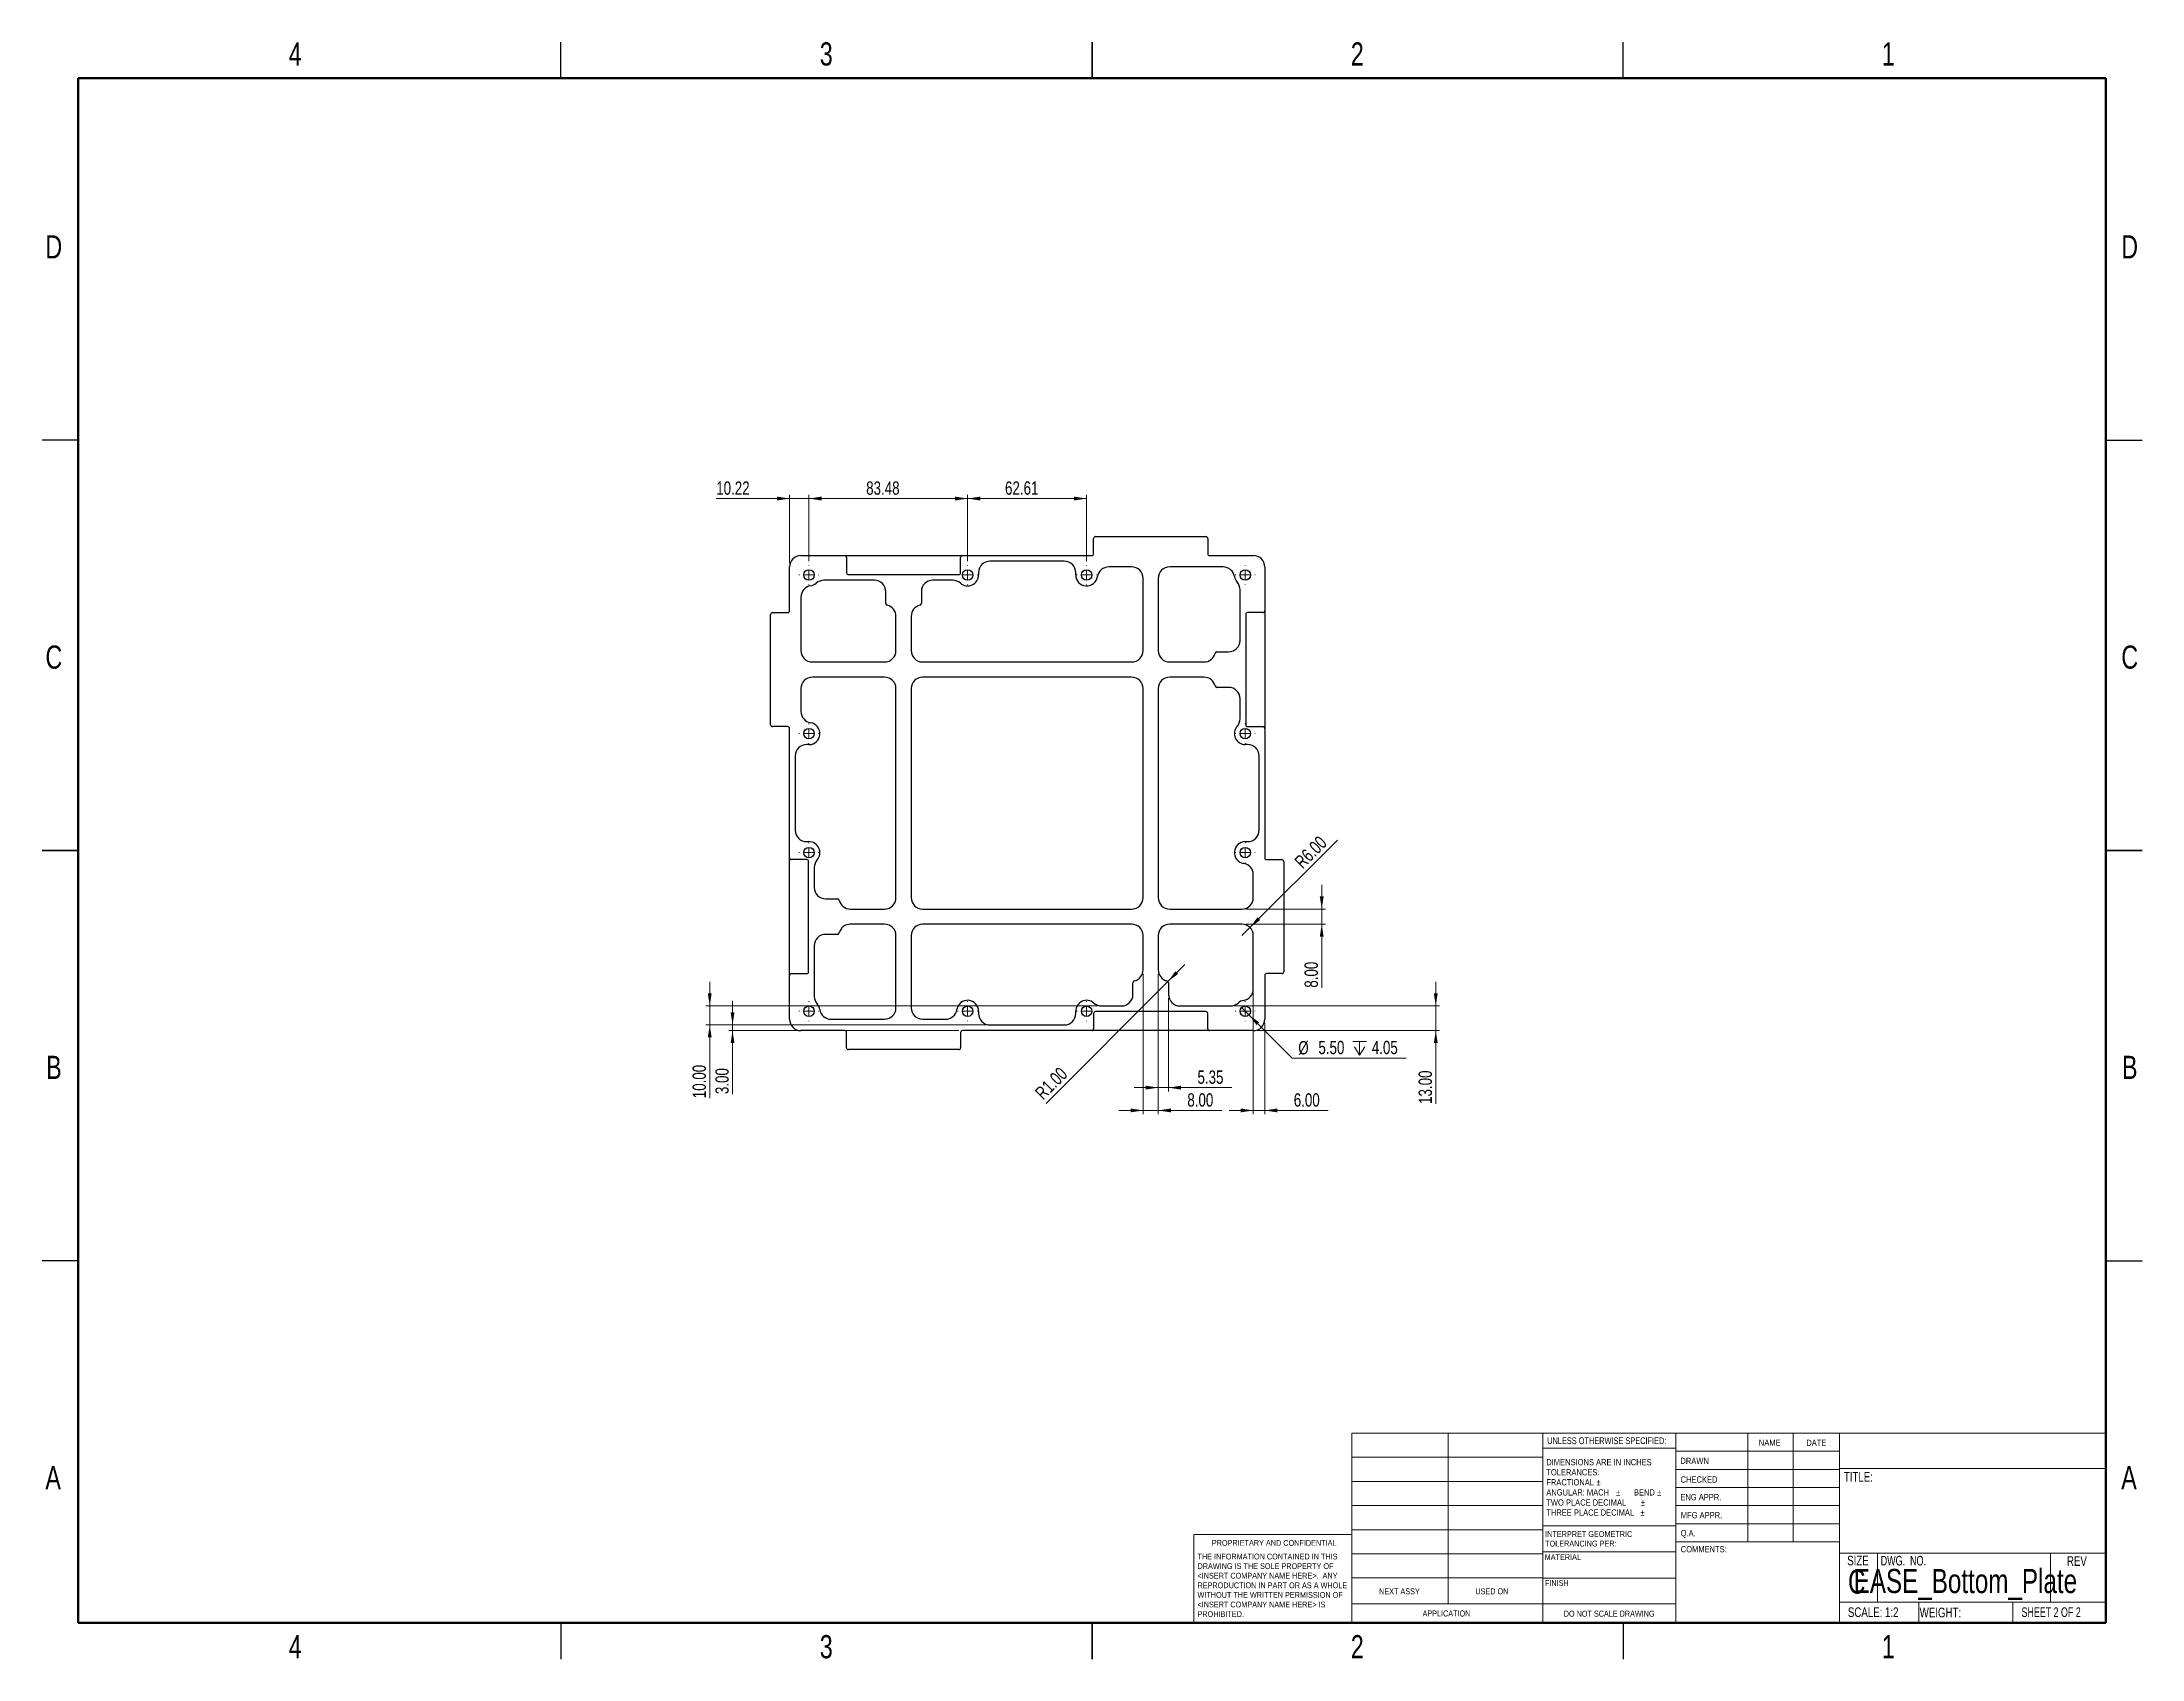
# Paper-space layout 'Sheet2' of a CAD drawing. Header units: millimetres. Extents: x 3 to 556, y 3 to 429.
import ezdxf

# ---------------------------------------------------------------- set-up
doc = ezdxf.new("R2010")
doc.units = ezdxf.units.MM
doc.styles.add('SLDTEXTSTYLE0', font='TXT', dxfattribs={"width": 0.75})
doc.styles.add('SLDTEXTSTYLE1', font='TXT', dxfattribs={"width": 0.6875})
doc.styles.add('SLDTEXTSTYLE2', font='TXT', dxfattribs={"width": 0.694444})
doc.dimstyles.new('SLDDIMSTYLE12', dxfattribs={"dimtxt": 3.5, "dimasz": 3.302, "dimexe": 0, "dimexo": 0.0625, "dimgap": 0.875, "dimtad": 0, "dimtih": 1, "dimtoh": 1, "dimlfac": 2, "dimrnd": 1e-09, "dimzin": 4, "dimdsep": 46, "dimtxsty": 'SLDTEXTSTYLE0', "dimblk1": 'NONE', "dimsah": 1, "dimcen": 0, "dimadec": 0, "dimazin": 1, "dimtfac": 1, "dimtmove": 0, "dimatfit": 3, "dimldrblk": 'NONE', "dimfxl": 1, "dimfrac": 2, "dimtolj": 1, "dimtzin": 12, "dimarcsym": 0})
doc.dimstyles.new('SLDDIMSTYLE13', dxfattribs={"dimtxt": 3.5, "dimasz": 3.302, "dimexe": 0, "dimexo": 0.0625, "dimgap": 0.875, "dimtad": 1, "dimlfac": 2, "dimrnd": 1e-09, "dimzin": 4, "dimdsep": 46, "dimtxsty": 'SLDTEXTSTYLE0', "dimsah": 1, "dimcen": 0, "dimadec": 0, "dimazin": 1, "dimtfac": 1, "dimtofl": 0, "dimtmove": 0, "dimatfit": 3, "dimfxl": 1, "dimfrac": 2, "dimtolj": 1, "dimtzin": 12, "dimarcsym": 0})
doc.dimstyles.new('SLDDIMSTYLE14', dxfattribs={"dimtxt": 3.5, "dimasz": 3.302, "dimexe": 0, "dimexo": 0.0625, "dimgap": 0.875, "dimtad": 1, "dimlfac": 2, "dimrnd": 1e-09, "dimzin": 4, "dimdsep": 46, "dimtxsty": 'SLDTEXTSTYLE0', "dimsah": 1, "dimcen": 0, "dimadec": 0, "dimazin": 1, "dimtfac": 1, "dimtofl": 0, "dimtmove": 1, "dimatfit": 3, "dimfxl": 1, "dimfrac": 2, "dimtolj": 1, "dimtzin": 12, "dimarcsym": 0})
doc.dimstyles.new('SLDDIMSTYLE15', dxfattribs={"dimtxt": 3.5, "dimasz": 3.302, "dimexe": 0, "dimexo": 0.0625, "dimgap": 0.875, "dimtad": 1, "dimlfac": 2, "dimrnd": 1e-09, "dimzin": 12, "dimdsep": 46, "dimtxsty": 'SLDTEXTSTYLE0', "dimsah": 1, "dimcen": 0.09, "dimadec": 0, "dimazin": 3, "dimtfac": 1, "dimtofl": 0, "dimtmove": 0, "dimatfit": 3, "dimfxl": 1, "dimfrac": 2, "dimtolj": 1, "dimtzin": 12, "dimarcsym": 0})
doc.dimstyles.new('SLDDIMSTYLE3', dxfattribs={"dimtxt": 3.5, "dimasz": 3.302, "dimexe": 0, "dimexo": 0.0625, "dimgap": 0.875, "dimtad": 1, "dimlfac": 2, "dimrnd": 1e-09, "dimzin": 12, "dimdsep": 46, "dimtxsty": 'SLDTEXTSTYLE0', "dimsah": 1, "dimcen": 0.09, "dimadec": 0, "dimazin": 3, "dimtfac": 1, "dimtmove": 0, "dimatfit": 0, "dimfxl": 1, "dimfrac": 2, "dimtolj": 1, "dimtzin": 12, "dimarcsym": 0})
doc.dimstyles.new('SLDDIMSTYLE4', dxfattribs={"dimtxt": 3.5, "dimasz": 3.302, "dimexe": 0, "dimexo": 0.0625, "dimgap": 0.875, "dimtad": 1, "dimlfac": 2, "dimrnd": 1e-09, "dimzin": 4, "dimdsep": 46, "dimtxsty": 'SLDTEXTSTYLE0', "dimsah": 1, "dimcen": 0.09, "dimadec": 0, "dimazin": 1, "dimtfac": 1, "dimtmove": 0, "dimatfit": 0, "dimfxl": 1, "dimfrac": 2, "dimtolj": 1, "dimtzin": 12, "dimarcsym": 0})

# ---------------------------------------------------------------- blocks, each defined once
blk = doc.blocks.new('SW_NOTE_0_4')
at = {"color": 0, "linetype": 'Continuous', "lineweight": 0, "char_height": 1.524, "attachment_point": 1, "style": 'SLDTEXTSTYLE0'}
for s, insert in [('INTERPRET GEOMETRIC', (0, 1.96)), ('TOLERANCING PER:', (0, -0.56))]:
    blk.add_mtext(s, dxfattribs=dict(at, insert=insert))
blk = doc.blocks.new('SW_NOTE_0_5')
at = {"color": 0, "linetype": 'Continuous', "lineweight": 0, "char_height": 1.651, "attachment_point": 1, "style": 'SLDTEXTSTYLE0'}
for s, insert in [('DIMENSIONS ARE IN INCHES', (0, 2.13)), ('TOLERANCES:', (0, -0.52)), ('FRACTIONAL', (0, -3.17)), ('%%p', (13.15, -3.17)), ('ANGULAR: MACH', (0, -5.82)), ('TWO PLACE DECIMAL', (0, -8.48)), ('%%p', (18.37, -5.82)), ('BEND', (23.04, -5.82)), ('%%p', (24.88, -8.48)), ('%%p', (29.16, -5.82)), ('THREE PLACE DECIMAL', (0, -11.13)), ('%%p', (24.73, -11.13))]:
    blk.add_mtext(s, dxfattribs=dict(at, insert=insert))
blk = doc.blocks.new('SW_NOTE_0_6')
at = {"color": 0, "linetype": 'Continuous', "lineweight": 0, "char_height": 1.524, "attachment_point": 1, "style": 'SLDTEXTSTYLE0'}
for s, insert in [('THE INFORMATION CONTAINED IN THIS', (0, 1.96)), ('<INSERT COMPANY NAME HERE>.  ANY', (0, -3.08)), ('DRAWING IS THE SOLE PROPERTY OF', (0, -0.56)), ('WITHOUT THE WRITTEN PERMISSION OF', (0, -8.13)), ('<INSERT COMPANY NAME HERE> IS', (0, -10.66)), ('REPRODUCTION IN PART OR AS A WHOLE', (0, -5.61)), ('PROHIBITED.', (0, -13.18))]:
    blk.add_mtext(s, dxfattribs=dict(at, insert=insert))
blk = doc.blocks.new('_D_55')
at = {"color": 7, "linetype": 'Continuous', "lineweight": 0}
for p, q in [((292.84, 183.5), (292.84, 146.52)), ((296.84, 183.5), (296.84, 146.52)), ((292.84, 147.52), (286.49, 147.52)), ((296.84, 147.52), (292.84, 147.52)), ((296.84, 147.52), (313.53, 147.52))]:
    blk.add_line(p, q, dxfattribs=at)
at = {"color": 7, "linetype": 'Continuous', "lineweight": 18}
for points in [[(292.84, 147.52), (289.53, 148.03), (289.53, 147.01)], [(296.84, 147.52), (300.14, 147.01), (300.14, 148.03)]]:
    blk.add_solid(points, dxfattribs=at)
at = {"color": 7, "linetype": 'Continuous', "lineweight": 18, "insert": (304.48, 152.03), "char_height": 3.5, "attachment_point": 1, "style": 'SLDTEXTSTYLE0'}
blk.add_mtext('8.00', dxfattribs=at)
blk = doc.blocks.new('_D_56')
at = {"color": 7, "linetype": 'Continuous', "lineweight": 0}
for p, q in [((339.84, 200.52), (339.84, 206.87)), ((319.84, 200.52), (340.84, 200.52)), ((339.84, 196.52), (339.84, 200.52)), ((319.84, 196.52), (340.84, 196.52)), ((339.84, 196.52), (339.84, 179.82))]:
    blk.add_line(p, q, dxfattribs=at)
at = {"color": 7, "linetype": 'Continuous', "lineweight": 18}
for points in [[(339.84, 200.52), (340.34, 203.82), (339.33, 203.82)], [(339.84, 196.52), (339.33, 193.22), (340.34, 193.22)]]:
    blk.add_solid(points, dxfattribs=at)
at = {"color": 7, "linetype": 'Continuous', "lineweight": 18, "insert": (335.32, 179.82), "char_height": 3.5, "attachment_point": 1, "rotation": 90, "style": 'SLDTEXTSTYLE0'}
blk.add_mtext('8.00', dxfattribs=at)
blk = doc.blocks.new('SW_SYMBOL_HOLE_DEPTH')
at = {"color": 0, "linetype": 'Continuous', "lineweight": 18}
for p, q in [((0, 875), (800, 875)), ((100, 555), (400, 75)), ((400, 875), (400, 75)), ((700, 555), (400, 75))]:
    blk.add_line(p, q, dxfattribs=at)
blk = doc.blocks.new('_D_57')
at = {"color": 7, "linetype": 'Continuous', "lineweight": 0}
for p, q in [((318.75, 174.6), (320.7, 172.65)), ((320.7, 172.65), (332.09, 161.26)), ((332.09, 161.26), (362.06, 161.26))]:
    blk.add_line(p, q, dxfattribs=at)
at = {"color": 7, "linetype": 'Continuous', "lineweight": 18}
blk.add_solid([(320.7, 172.65), (322.67, 169.96), (323.39, 170.68)], dxfattribs=at)
at = {"color": 7, "linetype": 'Continuous', "lineweight": 18, "xscale": 0.0044707031, "yscale": 0.0044707031, "zscale": 0.0044707031}
blk.add_blockref('SW_SYMBOL_HOLE_DEPTH', (348.01, 161.75), dxfattribs=at)
at = {"color": 7, "linetype": 'Continuous', "lineweight": 18, "char_height": 3.5, "attachment_point": 1, "style": 'SLDTEXTSTYLE0'}
for s, insert in [('%%c', (333.68, 165.77)), ('5.50', (338.96, 165.83)), ('4.05', (353.01, 165.83))]:
    blk.add_mtext(s, dxfattribs=dict(at, insert=insert))
blk = doc.blocks.new('_None')
blk = doc.blocks.new('_D_58')
at = {"color": 7, "linetype": 'Continuous', "lineweight": 0}
for q in [(343.95, 218.63), (318.84, 193.52)]:
    blk.add_line((320.96, 195.64), q, dxfattribs=at)
at = {"color": 7, "linetype": 'Continuous', "lineweight": 18}
blk.add_solid([(320.96, 195.64), (323.65, 197.62), (322.93, 198.33)], dxfattribs=at)
at = {"color": 7, "linetype": 'Continuous', "lineweight": 18, "insert": (332.36, 213.41), "char_height": 3.5, "attachment_point": 1, "rotation": 45, "style": 'SLDTEXTSTYLE0'}
blk.add_mtext('R6.00', dxfattribs=at)
blk = doc.blocks.new('_D_59')
at = {"color": 7, "linetype": 'Continuous', "lineweight": 0}
for q in [(303.85, 185.94), (267.3, 149.38)]:
    blk.add_line((299.36, 181.45), q, dxfattribs=at)
at = {"color": 7, "linetype": 'Continuous', "lineweight": 18}
blk.add_solid([(299.36, 181.45), (302.06, 183.43), (301.34, 184.15)], dxfattribs=at)
at = {"color": 7, "linetype": 'Continuous', "lineweight": 18, "insert": (264.11, 152.57), "char_height": 3.5, "attachment_point": 1, "rotation": 45, "style": 'SLDTEXTSTYLE0'}
blk.add_mtext('R1.00', dxfattribs=at)
blk = doc.blocks.new('_D_60')
at = {"color": 7, "linetype": 'Continuous', "lineweight": 0}
for p, q in [((369.84, 175.02), (369.84, 181.37)), ((316.82, 175.02), (370.84, 175.02)), ((369.84, 175.02), (369.84, 168.52)), ((322.84, 168.52), (370.84, 168.52)), ((369.84, 168.52), (369.84, 149.24))]:
    blk.add_line(p, q, dxfattribs=at)
at = {"color": 7, "linetype": 'Continuous', "lineweight": 18}
for points in [[(369.84, 175.02), (370.34, 178.32), (369.33, 178.32)], [(369.84, 168.52), (369.33, 165.22), (370.34, 165.22)]]:
    blk.add_solid(points, dxfattribs=at)
at = {"color": 7, "linetype": 'Continuous', "lineweight": 18, "insert": (365.32, 149.24), "char_height": 3.5, "attachment_point": 1, "rotation": 90, "style": 'SLDTEXTSTYLE0'}
blk.add_mtext('13.00', dxfattribs=at)
blk = doc.blocks.new('_D_61')
at = {"color": 7, "linetype": 'Continuous', "lineweight": 0}
for p, q in [((321.84, 178.43), (321.84, 146.52)), ((324.84, 170.52), (324.84, 146.52)), ((321.84, 147.52), (315.49, 147.52)), ((321.84, 147.52), (324.84, 147.52)), ((324.84, 147.52), (341.53, 147.52))]:
    blk.add_line(p, q, dxfattribs=at)
at = {"color": 7, "linetype": 'Continuous', "lineweight": 18}
for points in [[(321.84, 147.52), (318.53, 148.03), (318.53, 147.01)], [(324.84, 147.52), (328.14, 147.01), (328.14, 148.03)]]:
    blk.add_solid(points, dxfattribs=at)
at = {"color": 7, "linetype": 'Continuous', "lineweight": 18, "insert": (332.48, 152.03), "char_height": 3.5, "attachment_point": 1, "style": 'SLDTEXTSTYLE0'}
blk.add_mtext('6.00', dxfattribs=at)
blk = doc.blocks.new('_D_62')
at = {"color": 7, "linetype": 'Continuous', "lineweight": 0}
for p, q in [((296.84, 183.5), (296.84, 152.52)), ((299.51, 177.02), (299.51, 152.52)), ((296.84, 153.52), (290.49, 153.52)), ((296.84, 153.52), (299.51, 153.52)), ((299.51, 153.52), (316.2, 153.52))]:
    blk.add_line(p, q, dxfattribs=at)
at = {"color": 7, "linetype": 'Continuous', "lineweight": 18}
for points in [[(296.84, 153.52), (293.53, 154.03), (293.53, 153.01)], [(299.51, 153.52), (302.81, 153.01), (302.81, 154.03)]]:
    blk.add_solid(points, dxfattribs=at)
at = {"color": 7, "linetype": 'Continuous', "lineweight": 18, "insert": (307.15, 158.03), "char_height": 3.5, "attachment_point": 1, "style": 'SLDTEXTSTYLE0'}
blk.add_mtext('5.35', dxfattribs=at)
blk = doc.blocks.new('_D_63')
at = {"color": 7, "linetype": 'Continuous', "lineweight": 0}
for p, q in [((184.84, 170.02), (184.84, 176.37)), ((251.56, 170.02), (183.84, 170.02)), ((244.34, 168.52), (183.84, 168.52)), ((184.84, 170.02), (184.84, 168.52)), ((184.84, 168.52), (184.84, 151.82))]:
    blk.add_line(p, q, dxfattribs=at)
at = {"color": 7, "linetype": 'Continuous', "lineweight": 18}
for points in [[(184.84, 170.02), (185.34, 173.32), (184.33, 173.32)], [(184.84, 168.52), (184.33, 165.22), (185.34, 165.22)]]:
    blk.add_solid(points, dxfattribs=at)
at = {"color": 7, "linetype": 'Continuous', "lineweight": 18, "insert": (180.32, 151.82), "char_height": 3.5, "attachment_point": 1, "rotation": 90, "style": 'SLDTEXTSTYLE0'}
blk.add_mtext('3.00', dxfattribs=at)
blk = doc.blocks.new('_D_64')
at = {"color": 7, "linetype": 'Continuous', "lineweight": 0}
for p, q in [((178.84, 175.02), (178.84, 181.37)), ((280.89, 175.02), (177.84, 175.02)), ((178.84, 175.02), (178.84, 170.02)), ((251.56, 170.02), (177.84, 170.02)), ((178.84, 170.02), (178.84, 150.74))]:
    blk.add_line(p, q, dxfattribs=at)
at = {"color": 7, "linetype": 'Continuous', "lineweight": 18}
for points in [[(178.84, 175.02), (179.34, 178.32), (178.33, 178.32)], [(178.84, 170.02), (178.33, 166.72), (179.34, 166.72)]]:
    blk.add_solid(points, dxfattribs=at)
at = {"color": 7, "linetype": 'Continuous', "lineweight": 18, "insert": (174.32, 150.74), "char_height": 3.5, "attachment_point": 1, "rotation": 90, "style": 'SLDTEXTSTYLE0'}
blk.add_mtext('10.00', dxfattribs=at)
blk = doc.blocks.new('_D_65')
at = {"color": 7, "linetype": 'Continuous', "lineweight": 0}
for p, q in [((246.68, 292.03), (246.68, 309.52)), ((277.99, 292.03), (277.99, 309.52)), ((246.68, 308.52), (277.99, 308.52))]:
    blk.add_line(p, q, dxfattribs=at)
at = {"color": 7, "linetype": 'Continuous', "lineweight": 18}
for points in [[(246.68, 308.52), (249.98, 308.01), (249.98, 309.03)], [(277.99, 308.52), (274.69, 309.03), (274.69, 308.01)]]:
    blk.add_solid(points, dxfattribs=at)
at = {"color": 7, "linetype": 'Continuous', "lineweight": 18, "insert": (256.52, 313.03), "char_height": 3.5, "attachment_point": 1, "style": 'SLDTEXTSTYLE0'}
blk.add_mtext('62.61', dxfattribs=at)
blk = doc.blocks.new('_D_66')
at = {"color": 7, "linetype": 'Continuous', "lineweight": 0}
for p, q in [((204.94, 292.03), (204.94, 309.52)), ((246.68, 292.03), (246.68, 309.52)), ((204.94, 308.52), (246.68, 308.52))]:
    blk.add_line(p, q, dxfattribs=at)
at = {"color": 7, "linetype": 'Continuous', "lineweight": 18}
for points in [[(204.94, 308.52), (208.25, 308.01), (208.25, 309.03)], [(246.68, 308.52), (243.38, 309.03), (243.38, 308.01)]]:
    blk.add_solid(points, dxfattribs=at)
at = {"color": 7, "linetype": 'Continuous', "lineweight": 18, "insert": (219.99, 313.03), "char_height": 3.5, "attachment_point": 1, "style": 'SLDTEXTSTYLE0'}
blk.add_mtext('83.48', dxfattribs=at)
blk = doc.blocks.new('_D_67')
at = {"color": 7, "linetype": 'Continuous', "lineweight": 0}
for p, q in [((199.84, 291.52), (199.84, 309.52)), ((204.94, 292.03), (204.94, 309.52)), ((199.84, 308.52), (180.55, 308.52)), ((204.94, 308.52), (199.84, 308.52)), ((204.94, 308.52), (211.29, 308.52))]:
    blk.add_line(p, q, dxfattribs=at)
at = {"color": 7, "linetype": 'Continuous', "lineweight": 18}
for points in [[(199.84, 308.52), (196.53, 309.03), (196.53, 308.01)], [(204.94, 308.52), (208.25, 308.01), (208.25, 309.03)]]:
    blk.add_solid(points, dxfattribs=at)
at = {"color": 7, "linetype": 'Continuous', "lineweight": 18, "insert": (180.55, 313.03), "char_height": 3.5, "attachment_point": 1, "style": 'SLDTEXTSTYLE0'}
blk.add_mtext('10.22', dxfattribs=at)
blk = doc.blocks.new('SW_CENTERMARKSYMBOL_14')
at = {"color": 0, "linetype": 'Continuous', "lineweight": 18}
for p, q in [((-2.5, 0), (-2.625, 0)), ((0, 0), (-1.25, 0)), ((0, 2.5), (0, 2.625)), ((0, 0), (0, 1.25)), ((0, 0), (0, -1.25)), ((0, 0), (1.25, 0)), ((2.5, 0), (2.625, 0)), ((0, -2.5), (0, -2.625))]:
    blk.add_line(p, q, dxfattribs=at)
blk = doc.blocks.new('SW_CENTERMARKSYMBOL_15')
at = {"color": 0, "linetype": 'Continuous', "lineweight": 18}
for p, q in [((-2.5, 0), (-2.625, 0)), ((0, 0), (-1.25, 0)), ((0, 2.5), (0, 2.625)), ((0, 0), (0, 1.25)), ((0, 0), (0, -1.25)), ((0, 0), (1.25, 0)), ((2.5, 0), (2.625, 0)), ((0, -2.5), (0, -2.625))]:
    blk.add_line(p, q, dxfattribs=at)
blk = doc.blocks.new('SW_CENTERMARKSYMBOL_16')
at = {"color": 0, "linetype": 'Continuous', "lineweight": 18}
for p, q in [((-2.5, 0), (-2.625, 0)), ((0, 0), (-1.25, 0)), ((0, 2.5), (0, 2.625)), ((0, 0), (0, 1.25)), ((0, 0), (0, -1.25)), ((0, 0), (1.25, 0)), ((2.5, 0), (2.625, 0)), ((0, -2.5), (0, -2.625))]:
    blk.add_line(p, q, dxfattribs=at)
blk = doc.blocks.new('SW_CENTERMARKSYMBOL_17')
at = {"color": 0, "linetype": 'Continuous', "lineweight": 18}
for p, q in [((-2.5, 0), (-2.625, 0)), ((0, 0), (-1.25, 0)), ((0, 2.5), (0, 2.625)), ((0, 0), (0, 1.25)), ((0, 0), (0, -1.25)), ((0, 0), (1.25, 0)), ((2.5, 0), (2.625, 0)), ((0, -2.5), (0, -2.625))]:
    blk.add_line(p, q, dxfattribs=at)
blk = doc.blocks.new('SW_CENTERMARKSYMBOL_18')
at = {"color": 0, "linetype": 'Continuous', "lineweight": 18}
for p, q in [((-2.5, 0), (-2.625, 0)), ((0, 0), (-1.25, 0)), ((0, 2.5), (0, 2.625)), ((0, 0), (0, 1.25)), ((0, 0), (0, -1.25)), ((0, 0), (1.25, 0)), ((2.5, 0), (2.625, 0)), ((0, -2.5), (0, -2.625))]:
    blk.add_line(p, q, dxfattribs=at)
blk = doc.blocks.new('SW_CENTERMARKSYMBOL_19')
at = {"color": 0, "linetype": 'Continuous', "lineweight": 18}
for p, q in [((-2.5, 0), (-2.625, 0)), ((0, 0), (-1.25, 0)), ((0, 2.5), (0, 2.625)), ((0, 0), (0, 1.25)), ((0, 0), (0, -1.25)), ((0, 0), (1.25, 0)), ((2.5, 0), (2.625, 0)), ((0, -2.5), (0, -2.625))]:
    blk.add_line(p, q, dxfattribs=at)
blk = doc.blocks.new('SW_CENTERMARKSYMBOL_20')
at = {"color": 0, "linetype": 'Continuous', "lineweight": 18}
for p, q in [((-2.5, 0), (-2.625, 0)), ((0, 0), (-1.25, 0)), ((0, 2.5), (0, 2.625)), ((0, 0), (0, 1.25)), ((0, 0), (0, -1.25)), ((0, 0), (1.25, 0)), ((2.5, 0), (2.625, 0)), ((0, -2.5), (0, -2.625))]:
    blk.add_line(p, q, dxfattribs=at)
blk = doc.blocks.new('SW_CENTERMARKSYMBOL_21')
at = {"color": 0, "linetype": 'Continuous', "lineweight": 18}
for p, q in [((-2.5, 0), (-2.625, 0)), ((0, 0), (-1.25, 0)), ((0, 2.5), (0, 2.625)), ((0, 0), (0, 1.25)), ((0, 0), (0, -1.25)), ((0, 0), (1.25, 0)), ((2.5, 0), (2.625, 0)), ((0, -2.5), (0, -2.625))]:
    blk.add_line(p, q, dxfattribs=at)
blk = doc.blocks.new('SW_CENTERMARKSYMBOL_22')
at = {"color": 0, "linetype": 'Continuous', "lineweight": 18}
for p, q in [((-2.5, 0), (-2.625, 0)), ((0, 0), (-1.25, 0)), ((0, 2.5), (0, 2.625)), ((0, 0), (0, 1.25)), ((0, 0), (0, -1.25)), ((0, 0), (1.25, 0)), ((2.5, 0), (2.625, 0)), ((0, -2.5), (0, -2.625))]:
    blk.add_line(p, q, dxfattribs=at)
blk = doc.blocks.new('SW_CENTERMARKSYMBOL_23')
at = {"color": 0, "linetype": 'Continuous', "lineweight": 18}
for p, q in [((-2.5, 0), (-2.625, 0)), ((0, 0), (-1.25, 0)), ((0, 2.5), (0, 2.625)), ((0, 0), (0, 1.25)), ((0, 0), (0, -1.25)), ((0, 0), (1.25, 0)), ((2.5, 0), (2.625, 0)), ((0, -2.5), (0, -2.625))]:
    blk.add_line(p, q, dxfattribs=at)
blk = doc.blocks.new('SW_CENTERMARKSYMBOL_24')
at = {"color": 0, "linetype": 'Continuous', "lineweight": 18}
for p, q in [((-2.5, 0), (-2.625, 0)), ((0, 0), (-1.25, 0)), ((0, 2.5), (0, 2.625)), ((0, 0), (0, 1.25)), ((0, 0), (0, -1.25)), ((0, 0), (1.25, 0)), ((2.5, 0), (2.625, 0)), ((0, -2.5), (0, -2.625))]:
    blk.add_line(p, q, dxfattribs=at)
blk = doc.blocks.new('SW_CENTERMARKSYMBOL_25')
at = {"color": 0, "linetype": 'Continuous', "lineweight": 18}
for p, q in [((-2.5, 0), (-2.625, 0)), ((0, 0), (-1.25, 0)), ((0, 2.5), (0, 2.625)), ((0, 0), (0, 1.25)), ((0, 0), (0, -1.25)), ((0, 0), (1.25, 0)), ((2.5, 0), (2.625, 0)), ((0, -2.5), (0, -2.625))]:
    blk.add_line(p, q, dxfattribs=at)

psp = doc.layouts.new('Sheet2')

# ---------------------------------------------------------------- linework, layer by layer
at = {"color": 7, "linetype": 'Continuous', "lineweight": 25}
for p, q in [((139.7, 419.1), (139.7, 428.625)), ((279.4, 428.625), (279.4, 419.1)), ((279.4, 419.1), (279.4, 428.625)), ((419.1, 419.1), (419.1, 428.625)), ((12.7, 323.85), (3.175, 323.85)), ((546.1, 323.85), (555.625, 323.85)), ((280.3351, 298.5185), (309.3351, 298.5185)), ((202.8351, 293.5185), (214.3351, 293.5185)), ((214.3351, 293.5185), (245.3351, 293.5185)), ((214.8351, 293.0185), (214.8351, 289.0185)), ((244.8351, 289.0185), (244.8351, 293.0185)), ((245.3351, 293.5185), (279.3351, 293.5185)), ((279.8351, 294.0185), (279.8351, 298.0185)), ((309.8351, 298.0185), (309.8351, 294.0185)), ((310.3351, 293.5185), (321.8351, 293.5185)), ((199.8351, 279.0185), (199.8351, 290.5185)), ((215.3351, 288.5185), (244.3351, 288.5185)), ((249.5579, 289.0185), (249.5579, 288.4098)), ((272.1123, 292.0185), (252.5579, 292.0185)), ((275.1123, 288.4098), (275.1123, 289.0185)), ((289.8351, 290.5185), (283.7943, 290.5185)), ((292.8351, 268.5185), (292.8351, 287.5185)), ((296.8351, 287.5185), (296.8351, 268.5185)), ((313.9194, 290.5185), (299.8351, 290.5185)), ((324.8351, 290.5185), (324.8351, 279.0185)), ((202.8351, 282.6028), (202.8351, 268.5185)), ((222.1601, 287.0185), (208.8466, 287.0185)), ((225.1601, 280.9376), (225.1601, 284.0185)), ((234.5101, 284.0185), (234.5101, 280.9376)), ((242.7801, 287.0185), (237.5101, 287.0185)), ((318.3351, 271.1935), (318.3351, 284.507)), ((194.8351, 249.0185), (194.8351, 278.0185)), ((195.3351, 278.5185), (199.3351, 278.5185)), ((227.8351, 268.5185), (227.8351, 277.5362)), ((231.8351, 277.5362), (231.8351, 268.5185)), ((319.8351, 278.0185), (319.8351, 249.0185)), ((324.3351, 278.5185), (320.3351, 278.5185)), ((324.8351, 279.0185), (324.8351, 248.0185)), ((205.8351, 265.5185), (224.8351, 265.5185)), ((234.8351, 265.5185), (289.8351, 265.5185)), ((299.8351, 265.5185), (308.8528, 265.5185)), ((312.2541, 268.1935), (315.3351, 268.1935)), ((224.8351, 261.5185), (205.8351, 261.5185)), ((289.8351, 261.5185), (234.8351, 261.5185)), ((308.8528, 261.5185), (299.8351, 261.5185)), ((202.8351, 258.5185), (202.8351, 252.4777)), ((227.8351, 203.5185), (227.8351, 258.5185)), ((231.8351, 258.5185), (231.8351, 203.5185)), ((292.8351, 203.5185), (292.8351, 258.5185)), ((296.8351, 258.5185), (296.8351, 203.5185)), ((315.3351, 258.8435), (312.2541, 258.8435)), ((318.3351, 250.5735), (318.3351, 255.8435)), ((199.3351, 248.5185), (195.3351, 248.5185)), ((199.8351, 214.0185), (199.8351, 248.0185)), ((204.9438, 243.7957), (204.3351, 243.7957)), ((320.3351, 243.7957), (319.7264, 243.7957)), ((320.3351, 248.5185), (324.3351, 248.5185)), ((324.8351, 248.0185), (324.8351, 214.0185)), ((201.3351, 240.7957), (201.3351, 221.2414)), ((323.3351, 221.2414), (323.3351, 240.7957)), ((3.175, 215.9), (12.7, 215.9)), ((12.7, 215.9), (3.175, 215.9)), ((204.3351, 218.2414), (204.9438, 218.2414)), ((319.7264, 218.2414), (320.3351, 218.2414)), ((555.625, 215.9), (546.1, 215.9)), ((546.1, 215.9), (555.625, 215.9)), ((199.8351, 183.0185), (199.8351, 214.0185)), ((204.3351, 213.5185), (200.3351, 213.5185)), ((204.8351, 184.0185), (204.8351, 213.0185)), ((206.3351, 211.4635), (206.3351, 206.1935)), ((325.3351, 213.5185), (329.3351, 213.5185)), ((329.8351, 213.0185), (329.8351, 184.0185)), ((321.8351, 203.5185), (321.8351, 209.5594)), ((209.3351, 203.1935), (212.4161, 203.1935)), ((215.8175, 200.5185), (224.8351, 200.5185)), ((234.8351, 200.5185), (289.8351, 200.5185)), ((299.8351, 200.5185), (318.8351, 200.5185)), ((212.4161, 193.8435), (209.3351, 193.8435)), ((224.8351, 196.5185), (215.8175, 196.5185)), ((227.8351, 174.5185), (227.8351, 193.5185)), ((231.8351, 193.5185), (231.8351, 174.5185)), ((289.8351, 196.5185), (234.8351, 196.5185)), ((292.8351, 184.5009), (292.8351, 193.5185)), ((296.8351, 193.5185), (296.8351, 184.5009)), ((318.8351, 196.5185), (299.8351, 196.5185)), ((321.8351, 179.4342), (321.8351, 193.5185)), ((206.3351, 190.8435), (206.3351, 177.5301)), ((199.8351, 171.5185), (199.8351, 183.0185)), ((200.3351, 183.5185), (204.3351, 183.5185)), ((324.8351, 183.0185), (324.8351, 171.5185)), ((329.3351, 183.5185), (325.3351, 183.5185)), ((290.1601, 178.0185), (290.1601, 181.0995)), ((299.5101, 181.0995), (299.5101, 178.0185)), ((210.7508, 171.5185), (224.8351, 171.5185)), ((234.8351, 171.5185), (240.8759, 171.5185)), ((249.5579, 173.6272), (249.5579, 173.0185)), ((275.1123, 173.0185), (275.1123, 173.6272)), ((279.8351, 173.0185), (279.8351, 169.0185)), ((309.3351, 173.5185), (280.3351, 173.5185)), ((281.8901, 175.0185), (287.1601, 175.0185)), ((302.5101, 175.0185), (315.8236, 175.0185)), ((309.8351, 169.0185), (309.8351, 173.0185)), ((214.3351, 168.5185), (202.8351, 168.5185)), ((214.8351, 164.0185), (214.8351, 168.0185)), ((244.8351, 168.0185), (244.8351, 164.0185)), ((279.3351, 168.5185), (245.3351, 168.5185)), ((252.5579, 170.0185), (272.1123, 170.0185)), ((310.3351, 168.5185), (279.3351, 168.5185)), ((321.8351, 168.5185), (310.3351, 168.5185)), ((244.3351, 163.5185), (215.3351, 163.5185)), ((12.7, 107.95), (3.175, 107.95)), ((546.1, 107.95), (555.625, 107.95)), ((139.7, 12.7), (139.7, 3.175)), ((279.4, 3.175), (279.4, 12.7)), ((279.4, 12.7), (279.4, 3.175)), ((419.1, 12.7), (419.1, 3.175))]:
    psp.add_line(p, q, dxfattribs=at)
at = {"color": 7, "linetype": 'Continuous', "lineweight": 50}
for p, q in [((12.7, 12.7), (12.7, 419.1)), ((12.7, 419.1), (546.1, 419.1)), ((546.1, 419.1), (546.1, 12.7)), ((546.1, 12.7), (12.7, 12.7))]:
    psp.add_line(p, q, dxfattribs=at)
at = {"color": 7, "linetype": 'Continuous', "lineweight": 18}
for p, q in [((347.7541, 62.5944), (546.1, 62.5944)), ((347.7541, 12.7), (347.7541, 62.5944)), ((373.1028, 62.5944), (373.1028, 17.6854)), ((397.9737, 12.7), (397.9737, 62.5944)), ((432.9481, 62.5944), (432.9481, 12.7)), ((451.9601, 62.5944), (451.9601, 34.0194)), ((463.8607, 62.5944), (463.8607, 34.0194)), ((476.0285, 62.5944), (476.0285, 12.7)), ((347.7541, 56.2444), (397.9737, 56.2444)), ((432.9481, 58.6742), (397.9737, 58.6742)), ((432.9481, 57.8319), (476.0285, 57.8319)), ((347.7541, 49.8944), (397.9737, 49.8944)), ((432.9481, 53.0694), (476.0285, 53.0694)), ((476.0285, 53.2688), (546.1, 53.2688)), ((432.9481, 48.3069), (476.0285, 48.3069)), ((347.7541, 43.5444), (397.9737, 43.5444)), ((476.0285, 43.5444), (432.9481, 43.5444)), ((476.0285, 38.7819), (432.9481, 38.7819)), ((306.169, 12.7), (306.169, 35.9244)), ((347.7541, 35.9244), (306.169, 35.9244)), ((347.7541, 37.1944), (397.9737, 37.1944)), ((397.9737, 38.1946), (433.0626, 38.1946)), ((476.0285, 34.0194), (433.0626, 34.0194)), ((347.7541, 30.8444), (397.9737, 30.8444)), ((397.9737, 31.3366), (433.0626, 31.3366)), ((476.0285, 30.9845), (546.1, 30.9845)), ((486.0753, 30.9845), (486.0753, 18.1073)), ((531.5728, 30.9845), (531.5728, 18.1073)), ((347.7541, 24.4944), (397.9737, 24.4944)), ((397.9737, 24.4786), (432.9481, 24.4786)), ((347.7541, 17.6854), (432.9481, 17.6854)), ((476.0285, 18.1073), (546.1, 18.1073)), ((496.9362, 18.1073), (496.9362, 12.7)), ((521.6227, 18.1073), (521.6227, 12.7))]:
    psp.add_line(p, q, dxfattribs=at)
at = {"color": 7, "linetype": 'Continuous', "lineweight": 25}
for centre in [(204.9438, 288.4098), (246.6829, 288.4098), (277.9873, 288.4098), (319.7264, 288.4098), (204.9438, 246.6707), (319.7264, 246.6707), (204.9438, 215.3664), (319.7264, 215.3664), (204.9438, 173.6272), (246.6829, 173.6272), (277.9873, 173.6272), (319.7264, 173.6272)]:
    psp.add_circle(centre, 1.375, dxfattribs=at)
for centre, radius, start, end in [((280.3351, 298.0185), 0.5, 90, 180), ((309.3351, 298.0185), 0.5, 0, 90), ((202.8351, 290.5185), 3, 90, 180), ((214.3351, 293.0185), 0.5, 0, 90), ((245.3351, 293.0185), 0.5, 90, 180), ((279.3351, 294.0185), 0.5, 270, 0), ((310.3351, 294.0185), 0.5, 180, 270), ((321.8351, 290.5185), 3, 0, 90), ((215.3351, 289.0185), 0.5, 180, 270), ((244.3351, 289.0185), 0.5, 270, 0), ((246.6829, 288.4098), 2.875, 228.370492, 360), ((252.5579, 289.0185), 3, 90, 180), ((272.1123, 289.0185), 3, 0, 90), ((277.9873, 288.4098), 2.875, 180, 351.273884), ((283.7943, 287.5185), 3, 90, 171.273884), ((289.8351, 287.5185), 3, 0, 90), ((299.8351, 287.5185), 3, 90, 180), ((313.9194, 287.5185), 3, 8.726116, 90), ((319.7264, 288.4098), 2.875, 188.726116, 221.629508), ((205.8351, 282.6028), 3, 98.726116, 180), ((204.9438, 288.4098), 2.875, 278.726116, 311.629508), ((208.8466, 284.0185), 3, 90, 131.629508), ((222.1601, 284.0185), 3, 0, 90), ((237.5101, 284.0185), 3, 90, 180), ((242.7801, 284.0185), 3, 48.370492, 90), ((315.3351, 284.507), 3, 0, 41.629508), ((195.3351, 278.0185), 0.5, 90, 180), ((199.3351, 279.0185), 0.5, 270, 0), ((225.6601, 280.9376), 0.5, 180, 256.366269), ((224.8351, 277.5362), 3, 0, 76.366269), ((234.8351, 277.5362), 3, 103.633731, 180), ((234.0101, 280.9376), 0.5, 283.633731, 360), ((320.3351, 278.0185), 0.5, 90, 180), ((324.3351, 279.0185), 0.5, 270, 0), ((315.3351, 271.1935), 3, 270, 0), ((205.8351, 268.5185), 3, 180, 270), ((224.8351, 268.5185), 3, 270, 0), ((234.8351, 268.5185), 3, 180, 270), ((289.8351, 268.5185), 3, 270, 0), ((299.8351, 268.5185), 3, 180, 270), ((308.8528, 268.5185), 3, 270, 346.366269), ((312.2541, 267.6935), 0.5, 90, 166.366269), ((205.8351, 258.5185), 3, 90, 180), ((224.8351, 258.5185), 3, 0, 90), ((234.8351, 258.5185), 3, 90, 180), ((289.8351, 258.5185), 3, 0, 90), ((299.8351, 258.5185), 3, 90, 180), ((308.8528, 258.5185), 3, 13.633731, 90), ((312.2541, 259.3435), 0.5, 193.633731, 270), ((315.3351, 255.8435), 3, 0, 90), ((195.3351, 249.0185), 0.5, 180, 270), ((205.8351, 252.4777), 3, 180, 261.273884), ((204.9438, 246.6707), 2.875, 270, 81.273884), ((315.3351, 250.5735), 3, 318.370492, 0), ((320.3351, 249.0185), 0.5, 180, 270), ((199.3351, 248.0185), 0.5, 0, 90), ((204.3351, 240.7957), 3, 90, 180), ((319.7264, 246.6707), 2.875, 138.370492, 270), ((320.3351, 240.7957), 3, 0, 90), ((324.3351, 248.0185), 0.5, 0, 90), ((204.3351, 221.2414), 3, 180, 270), ((320.3351, 221.2414), 3, 270, 0), ((204.9438, 215.3664), 2.875, 318.370492, 90), ((319.7264, 215.3664), 2.875, 90, 261.273884), ((200.3351, 214.0185), 0.5, 180, 270), ((204.3351, 213.0185), 0.5, 0, 90), ((209.3351, 211.4635), 3, 138.370492, 180), ((318.8351, 209.5594), 3, 0, 81.273884), ((325.3351, 214.0185), 0.5, 180, 270), ((329.3351, 213.0185), 0.5, 0, 90), ((209.3351, 206.1935), 3, 180, 270), ((212.4161, 202.6935), 0.5, 13.633731, 90), ((215.8175, 203.5185), 3, 193.633731, 270), ((224.8351, 203.5185), 3, 270, 0), ((234.8351, 203.5185), 3, 180, 270), ((289.8351, 203.5185), 3, 270, 0), ((299.8351, 203.5185), 3, 180, 270), ((318.8351, 203.5185), 3, 270, 0), ((209.3351, 190.8435), 3, 90, 180), ((212.4161, 194.3435), 0.5, 270, 346.366269), ((215.8175, 193.5185), 3, 90, 166.366269), ((224.8351, 193.5185), 3, 0, 90), ((234.8351, 193.5185), 3, 90, 180), ((289.8351, 193.5185), 3, 360, 90), ((299.8351, 193.5185), 3, 90, 180), ((318.8351, 193.5185), 3, 0, 90), ((200.3351, 183.0185), 0.5, 90, 180), ((204.3351, 184.0185), 0.5, 270, 0), ((289.8351, 184.5009), 3, 283.633731, 360), ((299.8351, 184.5009), 3, 180, 256.366269), ((325.3351, 183.0185), 0.5, 90, 180), ((329.3351, 184.0185), 0.5, 270, 0), ((209.3351, 177.5301), 3, 180, 221.629508), ((287.1601, 178.0185), 3, 270, 0), ((290.6601, 181.0995), 0.5, 103.633731, 180), ((299.0101, 181.0995), 0.5, 0, 76.366269), ((302.5101, 178.0185), 3, 180, 270), ((318.8351, 179.4342), 3, 278.726116, 0), ((202.8351, 171.5185), 3, 180, 270), ((204.9438, 173.6272), 2.875, 8.726116, 41.629508), ((210.7508, 174.5185), 3, 188.726116, 270), ((224.8351, 174.5185), 3, 270, 0), ((234.8351, 174.5185), 3, 180, 270), ((240.8759, 174.5185), 3, 270, 351.273884), ((246.6829, 173.6272), 2.875, 360, 171.273884), ((252.5579, 173.0185), 3, 180, 270), ((272.1123, 173.0185), 3, 270, 0), ((277.9873, 173.6272), 2.875, 48.370492, 180), ((280.3351, 173.0185), 0.5, 90, 180), ((281.8901, 178.0185), 3, 228.370492, 270), ((309.3351, 173.0185), 0.5, 0, 90), ((315.8236, 178.0185), 3, 270, 311.629508), ((319.7264, 173.6272), 2.875, 98.726116, 131.629508), ((321.8351, 171.5185), 3, 270, 0), ((214.3351, 168.0185), 0.5, 0, 90), ((245.3351, 168.0185), 0.5, 90, 180), ((279.3351, 169.0185), 0.5, 270, 0), ((310.3351, 169.0185), 0.5, 180, 270), ((215.3351, 164.0185), 0.5, 180, 270), ((244.3351, 164.0185), 0.5, 270, 0)]:
    psp.add_arc(centre, radius, start, end, dxfattribs=at)

# ---------------------------------------------------------------- block references
at = {"color": 7, "linetype": 'Continuous', "lineweight": 0}
for name, p in [('SW_CENTERMARKSYMBOL_16', (204.9438, 288.4098)), ('SW_CENTERMARKSYMBOL_17', (246.6829, 288.4098)), ('SW_CENTERMARKSYMBOL_18', (277.9873, 288.4098)), ('SW_CENTERMARKSYMBOL_19', (319.7264, 288.4098)), ('SW_CENTERMARKSYMBOL_15', (204.9438, 246.6707)), ('SW_CENTERMARKSYMBOL_20', (319.7264, 246.6707)), ('SW_CENTERMARKSYMBOL_14', (204.9438, 215.3664)), ('SW_CENTERMARKSYMBOL_21', (319.7264, 215.3664)), ('SW_CENTERMARKSYMBOL_25', (204.9438, 173.6272)), ('SW_CENTERMARKSYMBOL_24', (246.6829, 173.6272)), ('SW_CENTERMARKSYMBOL_23', (277.9873, 173.6272)), ('SW_CENTERMARKSYMBOL_22', (319.7264, 173.6272)), ('SW_NOTE_0_5', (398.9173, 53.6662)), ('SW_NOTE_0_4', (398.6089, 34.8636)), ('SW_NOTE_0_6', (307.1544, 28.9376))]:
    psp.add_blockref(name, p, dxfattribs=at)

# ---------------------------------------------------------------- texts
for s, insert, char_height, attachment_point, style in [('4', (69.7886, 428.5637), 6.096, 2, 'SLDTEXTSTYLE0'), ('3', (209.4886, 428.5637), 6.096, 2, 'SLDTEXTSTYLE0'), ('2', (349.1886, 428.5637), 6.096, 2, 'SLDTEXTSTYLE0'), ('1', (488.8886, 428.5637), 6.096, 2, 'SLDTEXTSTYLE0'), ('D', (6.2802, 377.8007), 6.096, 2, 'SLDTEXTSTYLE0'), ('D', (552.3802, 377.8007), 6.096, 2, 'SLDTEXTSTYLE0'), ('C', (6.2865, 269.8507), 6.096, 2, 'SLDTEXTSTYLE0'), ('C', (552.3865, 269.8507), 6.096, 2, 'SLDTEXTSTYLE0'), ('B', (6.3034, 161.9007), 6.096, 2, 'SLDTEXTSTYLE0'), ('B', (552.4034, 161.9007), 6.096, 2, 'SLDTEXTSTYLE0'), ('UNLESS OTHERWISE SPECIFIED:', (399.158, 61.499), 1.778, 1, 'SLDTEXTSTYLE0'), ('NAME', (454.8238, 60.923), 1.651, 1, 'SLDTEXTSTYLE0'), ('DATE', (467.3149, 60.8789), 1.651, 1, 'SLDTEXTSTYLE0'), ('DRAWN', (434.1966, 56.1227), 1.651, 1, 'SLDTEXTSTYLE0'), ('A', (6.1066, 53.9507), 6.096, 2, 'SLDTEXTSTYLE0'), ('CHECKED', (434.2507, 51.2368), 1.651, 1, 'SLDTEXTSTYLE0'), ('TITLE:', (477.1934, 52.393), 2.54, 1, 'SLDTEXTSTYLE0'), ('A', (552.2066, 53.9507), 6.096, 2, 'SLDTEXTSTYLE0'), ('ENG APPR.', (434.1772, 46.6008), 1.651, 1, 'SLDTEXTSTYLE0'), ('MFG APPR.', (434.3029, 41.8455), 1.651, 1, 'SLDTEXTSTYLE0'), ('PROPRIETARY AND CONFIDENTIAL', (310.9296, 34.4829), 1.524, 1, 'SLDTEXTSTYLE0'), ('Q.A.', (434.2616, 37.123), 1.651, 1, 'SLDTEXTSTYLE0'), ('MATERIAL', (398.4802, 30.753), 1.524, 1, 'SLDTEXTSTYLE0'), ('COMMENTS:', (434.2838, 32.9087), 1.651, 1, 'SLDTEXTSTYLE0'), ('SIZE', (478.0796, 30.358), 2.54, 1, 'SLDTEXTSTYLE0'), ('DWG.  NO.', (486.8807, 30.3225), 2.54, 1, 'SLDTEXTSTYLE2'), ('REV', (535.8849, 30.2233), 2.54, 1, 'SLDTEXTSTYLE0'), ('FINISH', (398.5497, 23.9382), 1.524, 1, 'SLDTEXTSTYLE0'), ('C', (478.28, 26.7244), 6.35, 1, 'SLDTEXTSTYLE0'), ('EASE_Bottom_Plate', (509.167, 26.8729), 6.35, 2, 'SLDTEXTSTYLE0'), ('NEXT ASSY', (354.9415, 21.7713), 1.5875, 1, 'SLDTEXTSTYLE0'), ('USED ON', (380.2541, 21.7976), 1.5875, 1, 'SLDTEXTSTYLE0'), ('SCALE: 1:2', (478.2486, 16.7647), 2.54, 1, 'SLDTEXTSTYLE0'), ('WEIGHT:', (497.14, 16.6777), 2.54, 1, 'SLDTEXTSTYLE0'), ('SHEET 2 OF 2', (523.9309, 16.7729), 2.54, 1, 'SLDTEXTSTYLE1'), ('APPLICATION', (366.3496, 15.9496), 1.5875, 1, 'SLDTEXTSTYLE0'), ('DO NOT SCALE DRAWING', (415.4537, 15.8946), 1.5875, 2, 'SLDTEXTSTYLE0'), ('4', (69.7886, 9.4637), 6.096, 2, 'SLDTEXTSTYLE0'), ('3', (209.4886, 9.4637), 6.096, 2, 'SLDTEXTSTYLE0'), ('2', (349.1886, 9.4637), 6.096, 2, 'SLDTEXTSTYLE0'), ('1', (488.8886, 9.4637), 6.096, 2, 'SLDTEXTSTYLE0')]:
    psp.add_mtext(s, dxfattribs=dict(at, insert=insert, char_height=char_height, attachment_point=attachment_point, style=style))

# ---------------------------------------------------------------- dimensions: what is measured, and where the dimension line sits
at = {"color": 7, "linetype": 'Continuous', "lineweight": 18}
for base, p1, p2, dimstyle, picture, middle in [((199.8351, 308.5185), (204.9438, 291.0348), (199.8351, 290.5185), 'SLDDIMSTYLE3', '_D_67', (186.3733, 308.5185)), ((246.6829, 308.5185), (204.9438, 291.0348), (246.6829, 291.0348), 'SLDDIMSTYLE15', '_D_66', (225.8134, 308.5185)), ((277.9873, 308.5185), (246.6829, 291.0348), (277.9873, 291.0348), 'SLDDIMSTYLE15', '_D_65', (262.3351, 308.5185)), ((292.8351, 147.5185), (296.8351, 184.5009), (292.8351, 184.5009), 'SLDDIMSTYLE4', '_D_55', (309.0039, 147.5185)), ((299.5101, 153.5185), (296.8351, 184.5009), (299.5101, 178.0185), 'SLDDIMSTYLE3', '_D_62', (311.6789, 153.5185)), ((324.8351, 147.5185), (321.8351, 179.4342), (324.8351, 171.5185), 'SLDDIMSTYLE4', '_D_61', (337.0039, 147.5185))]:
    dim = psp.add_linear_dim(base=base, p1=p1, p2=p2, dimstyle=dimstyle, dxfattribs=at)
    dim.commit()
    dim.dimension.update_dxf_attribs({"geometry": picture, "text_midpoint": middle, "dimtype": 160})
for center, mpoint, dimstyle, picture, middle in [((318.8351, 193.5185), (320.9564, 195.6399), 'SLDDIMSTYLE13', '_D_58', (339.8351, 214.5185)), ((299.0101, 181.0995), (299.3637, 181.4531), 'SLDDIMSTYLE14', '_D_59', (271.4292, 153.5185))]:
    dim = psp.add_radius_dim(center=center, mpoint=mpoint, dimstyle=dimstyle, dxfattribs=at)
    dim.commit()
    dim.dimension.update_dxf_attribs({"geometry": picture, "text_midpoint": middle, "dimtype": 164})
for base, p1, p2, picture, middle in [((339.8351, 200.5185), (318.8351, 196.5185), (318.8351, 200.5185), '_D_56', (339.8351, 184.3498)), ((178.8351, 170.0185), (281.8901, 175.0185), (252.5579, 170.0185), '_D_64', (178.8351, 156.5567)), ((369.8351, 168.5185), (315.8236, 175.0185), (321.8351, 168.5185), '_D_60', (369.8351, 155.0567)), ((184.8351, 168.5185), (252.5579, 170.0185), (245.3351, 168.5185), '_D_63', (184.8351, 156.3498))]:
    dim = psp.add_linear_dim(base=base, p1=p1, p2=p2, angle=90, dimstyle='SLDDIMSTYLE4', dxfattribs=at)
    dim.commit()
    dim.dimension.update_dxf_attribs({"geometry": picture, "text_midpoint": middle, "dimtype": 160})
dim = psp.add_diameter_dim_2p(p1=(318.7541, 174.5995), p2=(320.6987, 172.655), text='<>{\\fGDT;x}4.05', dimstyle='SLDDIMSTYLE12', dxfattribs=at)
dim.commit()
dim.dimension.update_dxf_attribs({"geometry": '_D_57', "text_midpoint": (347.8702, 164.0667), "dimtype": 163})

doc.saveas('drawing.dxf')
